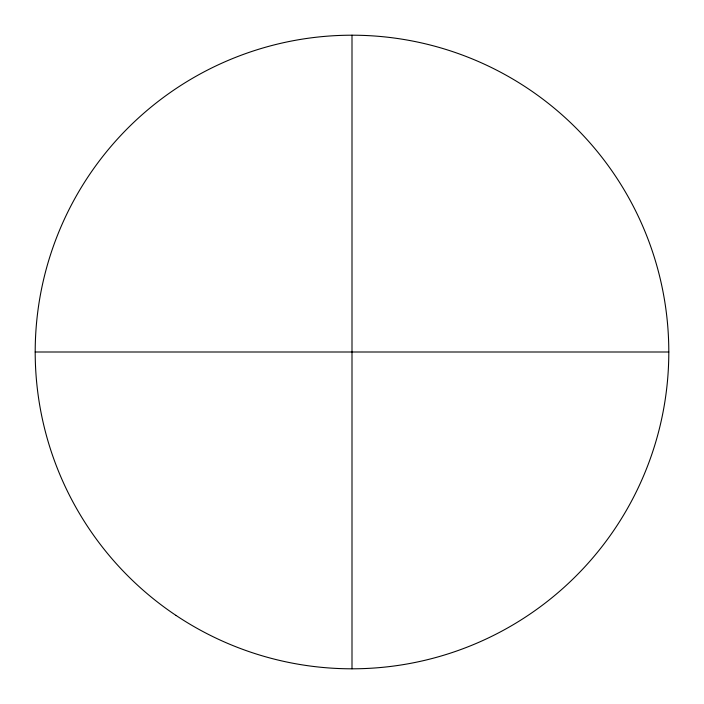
<?xml version="1.0" encoding="UTF-8"?>
<svg xmlns="http://www.w3.org/2000/svg" width="704" height="704" viewBox="0 0 704 704"><rect width="100%" height="100%" fill="white"/><g stroke="black" fill="none" stroke-linecap="round" stroke-linejoin="round"><path stroke-width="1.06" d="M35.2 352L668.8 352M352 35.2L352 668.8M175.991 615.41A316.8 316.8 0 0 0 668.122 372.724A316.8 316.8 0 0 0 211.886 67.874A316.8 316.8 0 0 0 175.991 615.41"/></g></svg>
